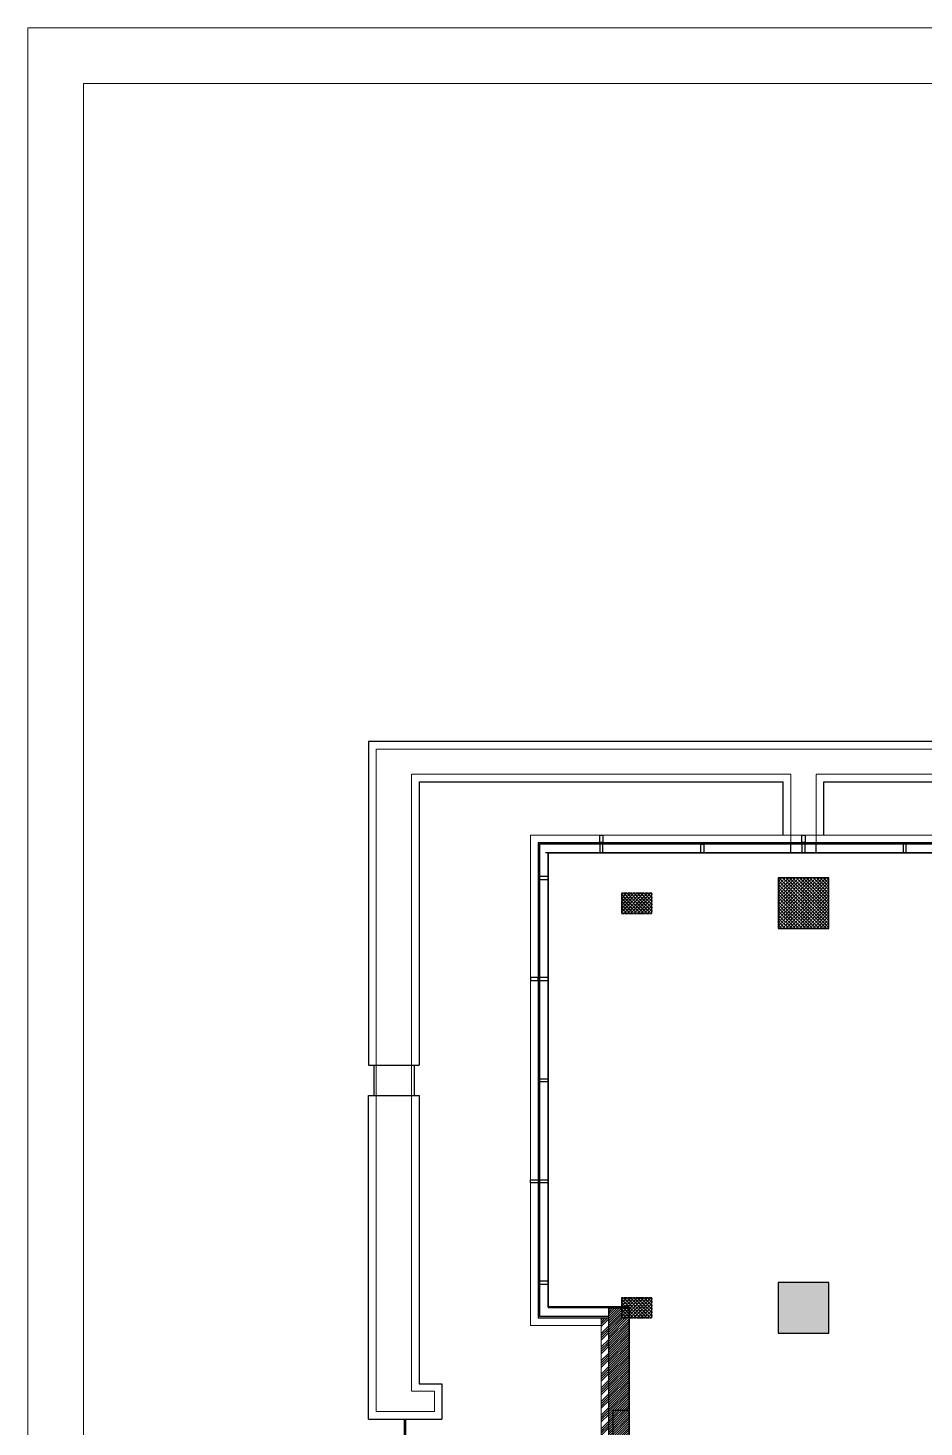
# Model space of a CAD drawing. Header units: millimetres. Extents: x 1175313 to 1258473, y 6259 to 65065.
# Drawn here: x 1175313 to 1193034, y 37401 to 65065 of the extents above; entities that cross this region are included whole.
import ezdxf

# ---------------------------------------------------------------- set-up
doc = ezdxf.new("R2010")
doc.units = ezdxf.units.MM
doc.linetypes.add('DASHEDX2', pattern=[38.1, 25.4, -12.7])
doc.linetypes.add('HIDDEN', pattern=[0.375, 0.25, -0.125])
for name, color, linetype in [('Divar-esas', 7, 'Continuous'), ('Divar-komek', 7, 'Continuous'), ('metal', 7, 'Continuous'), ('Pencere', 7, 'Continuous'), ('plita 2', 7, 'Continuous'), ('Strixleme', 254, 'Continuous'), ('sutun1', 7, 'Continuous')]:
    doc.layers.add(name, color=color, linetype=linetype)
doc.layers.add('metal-nevid', color=39, linetype='Continuous', lineweight=5)
doc.layers.add('obl. keramogranit', color=138, linetype='Continuous', lineweight=18, true_color=0x005252)
doc.layers.add('plita', color=182, linetype='Continuous', lineweight=5, true_color=0x3a07c5)

msp = doc.modelspace()

# ---------------------------------------------------------------- hatches: boundary and pattern name
at = {"layer": 'Strixleme'}
h = msp.add_hatch(dxfattribs=at)
h.set_pattern_fill('SACNCR', color=256, scale=20, style=0)
h.set_pattern_definition([(315, (1090324.994, -633521.7), (-33.6759605, -33.6759605), []), (315, (1090358.67, -633521.7), (-33.6759605, -33.6759605), [0, -47.625])])
h.paths.add_polyline_path([(1191149.9, 47257.2), (1190149.9, 47257.2), (1190149.9, 48257.2), (1191149.9, 48257.2)])
at = {"layer": 'Strixleme', "linetype": 'DASHEDX2', "ltscale": 0.1}
h = msp.add_hatch(dxfattribs=at)
h.set_pattern_fill('SACNCR', color=256, scale=20, style=0)
h.set_pattern_definition([(45, (1090324.994, 565036.17), (-33.6759605, 33.6759605), []), (45, (1090358.67, 565036.17), (-33.6759605, 33.6759605), [0, -47.625])])
h.paths.add_polyline_path([(1187649.9, 47957.2), (1187049.9, 47957.2), (1187049.9, 47557.2), (1187649.9, 47557.2)])
at = {"layer": 'Strixleme'}
h = msp.add_hatch(dxfattribs=at)
h.set_pattern_fill('SACNCR', color=256, scale=20, style=0)
h.set_pattern_definition([(45, (1090324.994, 285036.17), (-33.6759605, 33.6759605), []), (45, (1090358.67, 285036.17), (-33.6759605, 33.6759605), [0, -47.625])])
h.paths.add_polyline_path([(1191149.9, 40257.2), (1190149.9, 40257.2), (1190149.9, 39257.2), (1191149.9, 39257.2)])
h.paths.add_polyline_path([(1191149.9, 32257.2), (1190149.9, 32257.2), (1190149.9, 31257.2), (1191149.9, 31257.2)])
at = {"layer": 'Strixleme', "linetype": 'DASHEDX2', "ltscale": 0.1}
h = msp.add_hatch(dxfattribs=at)
h.set_pattern_fill('SACNCR', color=256, scale=20, style=0)
h.set_pattern_definition([(45, (1090324.994, 557036.17), (-33.6759605, 33.6759605), []), (45, (1090358.67, 557036.17), (-33.6759605, 33.6759605), [0, -47.625])])
h.paths.add_polyline_path([(1187649.9, 39957.2), (1187049.9, 39957.2), (1187049.9, 39557.2), (1187649.9, 39557.2)])
at = {"layer": 'Strixleme'}
h = msp.add_hatch(dxfattribs=at)
h.set_pattern_fill('ANSI31', color=256, scale=10, style=0)
h.set_pattern_definition([(45, (1090324.994, 641061.914), (-22.4506403, 22.4506403), [])])
h.paths.add_polyline_path([(1187199.9, 39557.2), (1187049.9, 39557.2), (1187049.9, 39757.2), (1186799.9, 39757.2), (1186799.9, 31757.2), (1187049.9, 31757.2), (1187049.9, 31957.2), (1187199.9, 31957.2)])
h = msp.add_hatch(dxfattribs=at)
h.set_pattern_fill('ANSI34', color=256, scale=10, style=0)
h.set_pattern_definition([(45, (1090325, 635036.17), (-134.70384, 134.70384), []), (45, (1090369.9, 635036.17), (-134.70384, 134.70384), []), (45, (1090414.8, 635036.17), (-134.70384, 134.70384), []), (45, (1090459.7, 635036.17), (-134.70384, 134.70384), [])])
h.paths.add_polyline_path([(1186799.9, 39557.2), (1186649.9, 39557.2), (1186649.9, 31957.2), (1186799.9, 31957.2)])

# ---------------------------------------------------------------- linework, layer by layer
at = {"color": 251, "lineweight": 5, "true_color": 0x636466}
msp.add_lwpolyline([(1175313.3, 6258.6), (1258473.3, 6258.6), (1258473.3, 65064.6), (1175313.3, 65064.6), (1175313.3, 6258.6)], dxfattribs=at)
msp.add_lwpolyline([(1176413.3, 7358.6), (1257373.3, 7358.6), (1257373.3, 63964.6), (1176413.3, 63964.6)], close=True, dxfattribs=at)
at = {"color": 1, "lineweight": 30}
msp.add_lwpolyline([(1185599.9, 48757.2), (1198584.9, 48757.2), (1198584.9, 48257.2), (1198499.9, 48257.2), (1198499.9, 39607.2), (1198499.9, 37057.2), (1198449.9, 37057.2), (1198449.9, 31557.2), (1207099.9, 31557.2), (1207099.9, 32207.2), (1222199.9, 32207.2), (1222199.9, 31557.2), (1230449.9, 31557.2), (1230449.9, 29457.2), (1232649.9, 29477.2), (1232649.9, 22757.2), (1185599.9, 22757.2), (1185599.9, 31777.2), (1187199.9, 31777.2), (1187199.9, 39777.2), (1185599.9, 39777.2), (1185599.9, 48757.2)], dxfattribs=at)
at = {"layer": 'Divar-esas'}
for p, q in [((1186799.9, 39757.2), (1187199.9, 39757.2)), ((1186799.9, 31757.2), (1186799.9, 39757.2)), ((1186799.9, 39757.2), (1187199.9, 39757.2)), ((1186799.9, 39757.2), (1187199.9, 39757.2)), ((1187199.9, 39757.2), (1187199.9, 31757.2))]:
    msp.add_line(p, q, dxfattribs=at)
at = {"layer": 'Divar-komek'}
for p, q in [((1215249.9, 50957.2), (1182049.9, 50957.2)), ((1182049.9, 50957.2), (1182049.9, 44557.2)), ((1183049.9, 50157.2), (1190249.9, 50157.2)), ((1183049.9, 50157.2), (1183049.9, 44557.2)), ((1190249.9, 49107.2), (1190249.9, 50157.2)), ((1191049.9, 50157.2), (1198249.9, 50157.2)), ((1191049.9, 49107.2), (1191049.9, 50157.2)), ((1182049.9, 44557.2), (1183049.9, 44557.2)), ((1182149.9, 44557.2), (1182149.9, 43957.2)), ((1182949.9, 44557.2), (1182949.9, 43957.2)), ((1182049.9, 37557.2), (1182049.9, 43957.2)), ((1182049.9, 43957.2), (1183049.9, 43957.2)), ((1183049.9, 43957.2), (1183049.9, 38257.2)), ((1183049.9, 38257.2), (1183499.9, 38257.2)), ((1183499.9, 38257.2), (1183499.9, 37557.2)), ((1182049.9, 37557.2), (1183499.9, 37557.2)), ((1182749.9, 37557.2), (1182749.9, 33957.2)), ((1182779.9, 37557.2), (1182779.9, 33957.2))]:
    msp.add_line(p, q, dxfattribs=at)
at = {"layer": 'metal'}
for p, q in [((1186649.9, 48957.2), (1186649.9, 48927.2)), ((1188649.9, 48957.2), (1188649.9, 48927.2)), ((1190649.9, 48957.2), (1190649.9, 48927.2)), ((1192649.9, 48957.2), (1192649.9, 48927.2)), ((1185399.9, 48257.2), (1185429.9, 48257.2)), ((1185399.9, 46257.2), (1185429.9, 46257.2)), ((1185399.9, 44257.2), (1185429.9, 44257.2)), ((1185399.9, 42257.2), (1185429.9, 42257.2)), ((1185399.9, 40257.2), (1185429.9, 40257.2))]:
    msp.add_line(p, q, dxfattribs=at)
for points in [[(1186619.9, 49107.2), (1186679.9, 49107.2), (1186679.9, 48957.2), (1186619.9, 48957.2)], [(1190619.9, 49107.2), (1190679.9, 49107.2), (1190679.9, 48957.2), (1190619.9, 48957.2)], [(1186619.9, 48757.2), (1186679.9, 48757.2), (1186679.9, 48927.2), (1186619.9, 48927.2)], [(1188679.9, 48927.2), (1188679.9, 48757.2), (1188619.9, 48757.2), (1188619.9, 48927.2)], [(1190619.9, 48757.2), (1190679.9, 48757.2), (1190679.9, 48927.2), (1190619.9, 48927.2)], [(1192619.9, 48927.2), (1192619.9, 48757.2), (1192679.9, 48757.2), (1192679.9, 48927.2)], [(1185429.9, 48227.2), (1185599.9, 48227.2), (1185599.9, 48287.2), (1185429.9, 48287.2)], [(1185249.9, 46227.2), (1185399.9, 46227.2), (1185399.9, 46287.2), (1185249.9, 46287.2)], [(1185429.9, 46227.2), (1185599.9, 46227.2), (1185599.9, 46287.2), (1185429.9, 46287.2)], [(1185429.9, 44287.2), (1185599.9, 44287.2), (1185599.9, 44227.2), (1185429.9, 44227.2)], [(1185249.9, 42287.2), (1185399.9, 42287.2), (1185399.9, 42227.2), (1185249.9, 42227.2)], [(1185429.9, 42287.2), (1185599.9, 42287.2), (1185599.9, 42227.2), (1185429.9, 42227.2)], [(1185429.9, 40227.2), (1185599.9, 40227.2), (1185599.9, 40287.2), (1185429.9, 40287.2)]]:
    msp.add_lwpolyline(points, close=True, dxfattribs=at)
at = {"layer": 'metal-nevid'}
for p, q in [((1185249.9, 46287.2), (1185249.9, 49107.2)), ((1186619.9, 49107.2), (1185249.9, 49107.2)), ((1186679.9, 49107.2), (1190619.9, 49107.2)), ((1194619.9, 49107.2), (1190679.9, 49107.2)), ((1185249.9, 46227.2), (1185249.9, 42287.2)), ((1185249.9, 39407.2), (1185249.9, 42227.2)), ((1186649.9, 39407.2), (1185249.9, 39407.2))]:
    msp.add_line(p, q, dxfattribs=at)
at = {"layer": 'obl. keramogranit'}
msp.add_line((1186649.9, 39557.2), (1186649.9, 31957.2), dxfattribs=at)
at = {"layer": 'Pencere'}
for p, q in [((1185399.9, 48957.2), (1185399.9, 39557.2)), ((1185399.9, 48957.2), (1232849.9, 48957.2)), ((1185429.9, 48927.2), (1185429.9, 39587.2)), ((1232819.9, 48927.2), (1185429.9, 48927.2)), ((1186799.9, 39587.2), (1185429.9, 39587.2)), ((1185399.9, 39557.2), (1186799.9, 39557.2))]:
    msp.add_line(p, q, dxfattribs=at)
at = {"layer": 'plita', "linetype": 'HIDDEN', "ltscale": 5}
for p, q in [((1215149.9, 50807.2), (1182199.9, 50807.2)), ((1182199.9, 50807.2), (1182199.9, 37707.2)), ((1182899.9, 50307.2), (1190399.9, 50307.2)), ((1182899.9, 50307.2), (1182899.9, 38107.2)), ((1190399.9, 48957.2), (1190399.9, 50307.2)), ((1190899.9, 50307.2), (1198399.9, 50307.2)), ((1190899.9, 48957.2), (1190899.9, 50307.2)), ((1182899.9, 38107.2), (1183349.9, 38107.2)), ((1183349.9, 38107.2), (1183349.9, 37707.2)), ((1182199.9, 37707.2), (1183349.9, 37707.2))]:
    msp.add_line(p, q, dxfattribs=at)
at = {"layer": 'plita 2'}
for p, q in [((1206149.9, 48757.2), (1185549.9, 48757.2)), ((1185599.9, 48757.2), (1185599.9, 39757.2)), ((1190399.9, 48757.2), (1185599.9, 48757.2)), ((1190399.9, 48757.2), (1190399.9, 48927.2)), ((1190899.9, 48757.2), (1190899.9, 48927.2)), ((1198399.9, 48757.2), (1190899.9, 48757.2)), ((1186799.9, 39757.2), (1185599.9, 39757.2))]:
    msp.add_line(p, q, dxfattribs=at)
at = {"layer": 'Strixleme', "linetype": 'DASHEDX2', "ltscale": 0.1}
for points in [[(1187049.9, 47957.2), (1187049.9, 47557.2), (1187649.9, 47557.2), (1187649.9, 47957.2)], [(1187049.9, 39957.2), (1187049.9, 39557.2), (1187649.9, 39557.2), (1187649.9, 39957.2)]]:
    msp.add_lwpolyline(points, close=True, dxfattribs=at)
at = {"layer": 'sutun1', "color": 183}
msp.add_lwpolyline([(1198449.9, 32227.2), (1198449.9, 39327.2), (1198199.9, 39327.2), (1198199.9, 40227.2), (1198499.9, 40227.2), (1198499.9, 46217.2), (1197939.9, 46217.2), (1197939.9, 48277.2), (1198149.9, 48277.2), (1198584.9, 48277.2), (1198584.9, 48757.2), (1198584.9, 48757.2), (1185599.9, 48757.2), (1185599.9, 39777.2), (1187199.9, 39777.2), (1187199.9, 37727.2), (1186879.9, 37727.2), (1186899.9, 33827.2)], dxfattribs=at)
at = {"layer": 'sutun1'}
for points in [[(1190149.9, 47257.2), (1191149.9, 47257.2), (1191149.9, 48257.2), (1190149.9, 48257.2)], [(1190149.9, 39257.2), (1191149.9, 39257.2), (1191149.9, 40257.2), (1190149.9, 40257.2)]]:
    msp.add_lwpolyline(points, close=True, dxfattribs=at)

doc.saveas('drawing.dxf')
